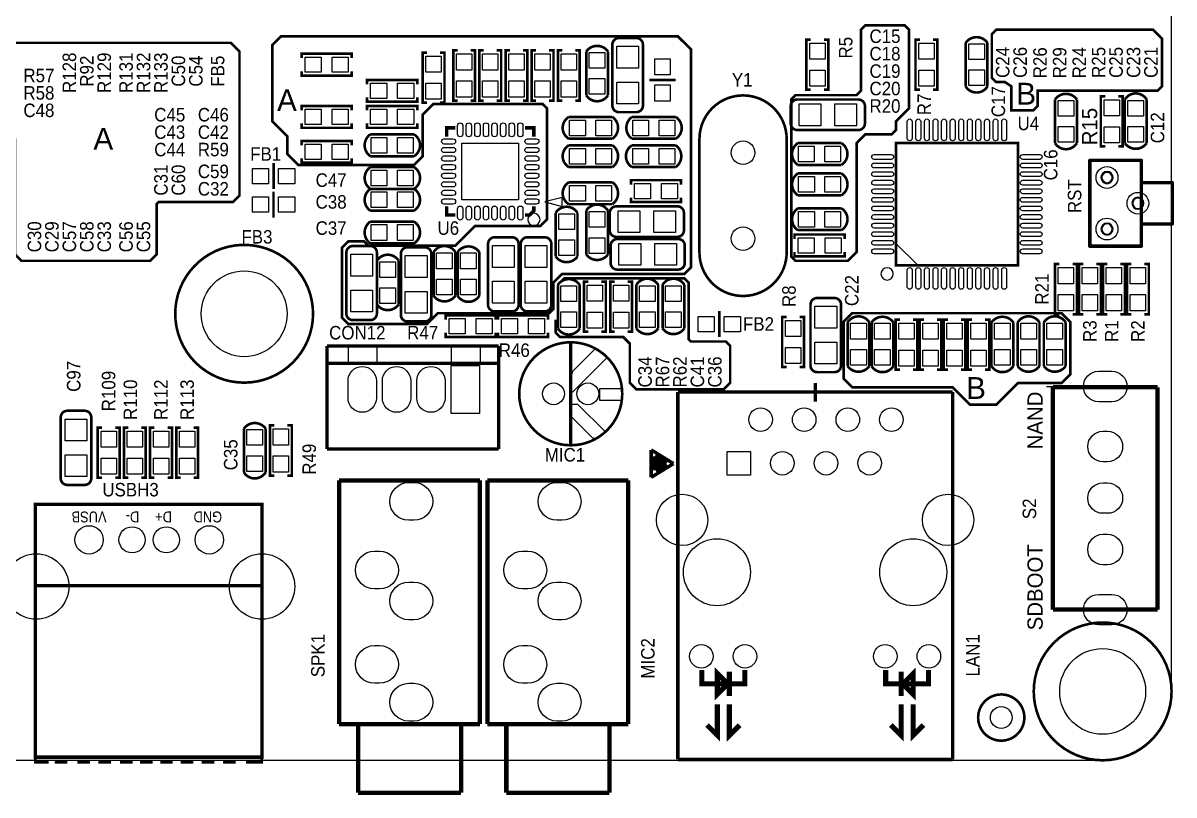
# Model space of a CAD drawing. Extents: x -40 to 180, y -13 to 152.
# Drawn here: x 113.1 to 180.2, y -2 to 42.9 of the extents above; entities that cross this region are included whole.
import ezdxf

# ---------------------------------------------------------------- set-up
doc = ezdxf.new("R2010")
doc.units = 0
for name, color, linetype in [('BG_OUTLINE', 3, 'CONTINUOUS'), ('BG_SILKSCREEN_TOP', 1, 'CONTINUOUS'), ('PG_SILKSCREEN_TOP', 11, 'CONTINUOUS'), ('PIN_TOP', 12, 'CONTINUOUS'), ('RD_SILKSCREEN_TOP', 13, 'CONTINUOUS')]:
    doc.layers.add(name, color=color, linetype=linetype)

msp = doc.modelspace()

# ---------------------------------------------------------------- linework, layer by layer
at = {"layer": 'BG_OUTLINE'}
msp.add_lwpolyline([(4, 0), (175.9999, 0, 0.414214), (179.9999, 4), (179.9999, 126, 0.414214), (175.9999, 130), (4, 130, 0.414214), (0, 126), (0, 4, 0.414215)], format="xyb", close=True, dxfattribs=at)
at = {"layer": 'BG_SILKSCREEN_TOP', "const_width": 0.1524}
for points in [[(130.048, 42.164), (151.257, 42.164), (152.019, 41.402), (152.019, 28.702), (151.638, 28.321), (144.526, 28.321), (144.018, 27.813), (144.018, 26.289), (143.764, 26.035), (137.287, 26.035), (136.652, 25.4), (132.08, 25.4), (131.699, 25.781), (131.699, 29.845), (132.08, 30.226), (132.969, 30.226), (133.223, 29.972), (138.303, 29.972), (139.446, 31.115), (143.256, 31.115), (143.637, 31.496), (143.637, 37.973), (143.383, 38.227), (137.033, 38.227), (136.398, 37.592), (136.398, 35.179), (135.89, 34.671), (129.159, 34.671), (128.524, 35.306), (128.524, 36.322), (127.635, 37.211), (127.635, 41.656), (128.143, 42.164)], [(158.115, 38.735), (161.671, 38.735), (161.925, 38.989), (161.925, 42.545), (162.179, 42.799), (164.465, 42.799), (164.719, 42.545), (164.719, 37.973), (163.957, 37.211), (163.957, 36.703), (163.703, 36.449), (162.179, 36.449), (161.671, 35.941), (161.671, 29.591), (161.163, 29.083), (158.115, 29.083), (157.861, 29.337), (157.861, 38.481)], [(110.109, 41.783), (125.222, 41.783), (125.73, 41.275), (125.73, 32.893), (125.349, 32.512), (121.031, 32.512), (120.904, 32.385), (120.904, 29.464), (120.523, 29.083), (113.03, 29.083), (112.649, 29.464), (112.649, 36.195), (111.76, 37.084), (110.236, 37.084), (109.728, 37.592), (109.728, 41.656), (109.855, 41.783)], [(161.417, 26.035), (173.609, 26.035), (174.117, 25.527), (174.117, 22.479), (173.609, 21.971), (171.069, 21.971), (169.799, 20.701), (168.275, 20.701), (167.259, 21.717), (161.417, 21.717), (160.909, 22.225), (160.909, 25.527)]]:
    msp.add_lwpolyline(points, close=True, dxfattribs=at)
at = {"layer": 'BG_SILKSCREEN_TOP'}
for points, const_width in [([(170.053, 42.545), (169.799, 42.545), (169.545, 42.291), (169.545, 39.751), (169.799, 39.497), (170.307, 39.497), (170.688, 39.243), (170.688, 37.846), (171.958, 37.846), (172.212, 38.1), (172.212, 38.989), (179.197, 38.989), (179.451, 39.243)], 0.1524), ([(170.053, 42.545), (178.943, 42.545), (179.451, 42.037), (179.451, 39.243), (179.197, 38.989)], 0.1524), ([(178.2539, 34.9357), (175.2539, 34.9357)], 0.1999), ([(175.2539, 29.9357), (175.2539, 34.9357)], 0.1999), ([(178.2539, 29.9357), (178.2539, 34.9357)], 0.1999), ([(180.054, 33.6357), (178.2539, 33.6357)], 0.1999), ([(180.054, 31.2356), (180.054, 33.6357)], 0.1999), ([(180.054, 31.2356), (178.2539, 31.2356)], 0.1999), ([(178.2539, 29.9357), (175.2539, 29.9357)], 0.1999), ([(144.145, 25.654), (144.145, 24.892), (144.399, 24.638), (148.082, 24.638), (148.463, 24.257), (148.463, 21.971), (148.844, 21.59), (153.924, 21.59), (154.305, 21.971), (154.305, 24.13), (154.051, 24.384), (152.019, 24.384), (151.892, 24.511), (151.892, 27.813), (151.638, 28.067), (144.653, 28.067), (144.399, 27.813)], 0.1524), ([(131.5344, 16.2923), (139.7345, 16.2923)], 0.254), ([(131.5344, 2.0925), (131.5344, 16.2923)], 0.254), ([(139.7345, 2.0925), (139.7345, 16.2923)], 0.254), ([(140.1704, 16.2923), (148.3705, 16.2923)], 0.254), ([(140.1704, 2.0925), (140.1704, 16.2923)], 0.254), ([(148.3705, 2.0925), (148.3705, 16.2923)], 0.254), ([(131.5344, 2.0925), (139.7345, 2.0925)], 0.254), ([(132.6345, -1.9075), (132.6345, 2.0925)], 0.254), ([(138.6345, -1.9075), (138.6345, 2.0925)], 0.254), ([(140.1704, 2.0925), (148.3705, 2.0925)], 0.254), ([(141.2705, -1.9075), (141.2705, 2.0925)], 0.254), ([(147.2705, -1.9075), (147.2705, 2.0925)], 0.254), ([(132.6345, -1.9075), (138.6345, -1.9075)], 0.254), ([(141.2705, -1.9075), (147.2705, -1.9075)], 0.254)]:
    msp.add_lwpolyline(points, dxfattribs=dict(at, const_width=const_width))
at = {"layer": 'BG_SILKSCREEN_TOP', "const_width": 0.1001}
for points in [[(175.3038, 34.9358, 1), (175.20401, 34.93579, 1)], [(175.3038, 34.9358, 1), (175.20401, 34.93579, 1)], [(178.3038, 34.9358, 1), (178.204, 34.93579, 1)], [(178.3038, 34.9358, 1), (178.204, 34.93579, 1)], [(178.3039, 33.6357, 1), (178.2039, 33.63569, 1)], [(180.104, 33.6357, 1), (180.00399, 33.63569, 1)], [(180.104, 33.6357, 1), (180.00399, 33.63569, 1)], [(178.3038, 31.2358, 1), (178.204, 31.23575, 1)], [(180.1039, 31.2358, 1), (180.00409, 31.23575, 1)], [(180.1039, 31.2358, 1), (180.00409, 31.23575, 1)], [(175.3038, 29.9358, 1), (175.20401, 29.93581, 1)], [(175.3038, 29.9358, 1), (175.20401, 29.93581, 1)], [(178.3038, 29.9358, 1), (178.204, 29.93581, 1)], [(178.3038, 29.9358, 1), (178.204, 29.93581, 1)]]:
    msp.add_lwpolyline(points, format="xyb", close=True, dxfattribs=at)
at = {"layer": 'BG_SILKSCREEN_TOP'}
for points in [[(176.6048, 33.9358, 1), (175.903, 33.93579, 1)], [(176.6048, 33.9358, 1), (175.903, 33.93579, 1)], [(176.554, 33.9358, 1), (175.9538, 33.93579, 1)], [(178.4048, 32.4358, 1), (177.7032, 32.4358, 1)], [(178.4048, 32.4358, 1), (177.7032, 32.4358, 1)], [(178.354, 32.4358, 1), (177.754, 32.4358, 1)], [(176.6047, 30.9357, 1), (175.9031, 30.93565, 1)], [(176.6047, 30.9357, 1), (175.9031, 30.93565, 1)], [(176.5539, 30.9357, 1), (175.9539, 30.93565, 1)]]:
    msp.add_lwpolyline(points, format="xyb", close=True, dxfattribs=at)
at = {"layer": 'PG_SILKSCREEN_TOP', "const_width": 0.1524}
for points in [[(145.923, 38.735), (145.923, 41.275, -0.520877), (147.193, 41.275), (147.193, 38.735, -0.559817)], [(168.021, 39.243), (168.021, 41.783, -0.520877), (169.291, 41.783), (169.291, 39.243, -0.559817)], [(173.228, 35.941), (173.228, 38.481, -0.520877), (174.498, 38.481), (174.498, 35.941, -0.559817)], [(178.562, 38.481), (178.562, 35.941, -0.520877), (177.292, 35.941), (177.292, 38.481, -0.559817)], [(157.5968, 35.6718), (157.5968, 29.5758, -1.000013), (152.5168, 29.5758), (152.5168, 36.1798, -0.999987), (157.5968, 36.1798)], [(144.907, 37.465), (147.447, 37.465, -0.520877), (147.447, 36.195), (144.907, 36.195, -0.559817)], [(151.13, 36.195), (148.59, 36.195, -0.520877), (148.59, 37.465), (151.13, 37.465, -0.559817)], [(135.89, 35.179), (133.35, 35.179, -0.520877), (133.35, 36.449), (135.89, 36.449, -0.559817)], [(144.907, 35.814), (147.447, 35.814, -0.520877), (147.447, 34.544), (144.907, 34.544, -0.559817)], [(148.59, 35.814), (151.13, 35.814, -0.520877), (151.13, 34.544), (148.59, 34.544, -0.559817)], [(160.782, 34.671), (158.242, 34.671, -0.520877), (158.242, 35.941), (160.782, 35.941, -0.559817)], [(135.89, 33.274), (133.35, 33.274, -0.520877), (133.35, 34.544), (135.89, 34.544, -0.559817)], [(160.7845, 32.9032), (158.2445, 32.9032, -0.52086), (158.2445, 34.1732), (160.7845, 34.1732, -0.559837)], [(144.907, 33.655), (147.447, 33.655, -0.520877), (147.447, 32.385), (144.907, 32.385, -0.559817)], [(135.89, 32.004), (133.35, 32.004, -0.520877), (133.35, 33.274), (135.89, 33.274, -0.559817)], [(145.415, 31.877), (145.415, 29.337, -0.520877), (144.145, 29.337), (144.145, 31.877, -0.559817)], [(147.193, 32.004), (147.193, 29.464, -0.520877), (145.923, 29.464), (145.923, 32.004, -0.559817)], [(160.7845, 30.8712), (158.2445, 30.8712, -0.52086), (158.2445, 32.1412), (160.7845, 32.1412, -0.559837)], [(135.89, 30.099), (133.35, 30.099, -0.520877), (133.35, 31.369), (135.89, 31.369, -0.559817)], [(130.0132, 25.9999, 1), (121.9868, 25.99989, 1)], [(135.001, 29.083), (135.001, 26.543, -0.520877), (133.731, 26.543), (133.731, 29.083, -0.559817)], [(138.303, 29.591), (138.303, 27.051, -0.520877), (137.033, 27.051), (137.033, 29.591, -0.559817)], [(138.43, 27.051), (138.43, 29.591, -0.520877), (139.7, 29.591), (139.7, 27.051, -0.559817)], [(144.272, 25.146), (144.272, 27.686, -0.520877), (145.542, 27.686), (145.542, 25.146, -0.559817)], [(150.114, 27.686), (150.114, 25.146, -0.520877), (148.844, 25.146), (148.844, 27.686, -0.559817)], [(151.638, 27.686), (151.638, 25.146, -0.520877), (150.368, 25.146), (150.368, 27.686, -0.559817)], [(162.4152, 25.494), (162.4152, 22.954, -0.520886), (161.1452, 22.954), (161.1452, 25.494, -0.559807)], [(162.5422, 22.954), (162.5422, 25.494, -0.520868), (163.8122, 25.494), (163.8122, 22.954, -0.559827)], [(169.5272, 22.954), (169.5272, 25.494, -0.520868), (170.7972, 25.494), (170.7972, 22.954, -0.559827)], [(172.3212, 25.494), (172.3212, 22.954, -0.520886), (171.0512, 22.954), (171.0512, 25.494, -0.559807)], [(173.8452, 25.494), (173.8452, 22.954, -0.520886), (172.5752, 22.954), (172.5752, 25.494, -0.559807)], [(148.0205, 21.3385, 1), (142.02058, 21.33858, 1)], [(125.984, 16.764), (125.984, 19.304, -0.520877), (127.254, 19.304), (127.254, 16.764, -0.559817)], [(180.0131, 4, 1), (171.9867, 3.99998, 1)], [(171.4398, 2.4765, 1), (168.74748, 2.4765, 1)]]:
    msp.add_lwpolyline(points, format="xyb", close=True, dxfattribs=at)
for points in [[(147.447, 41.6814, -0.414214), (147.828, 42.0624), (148.844, 42.0624, -0.414214), (149.225, 41.6814)], [(158.2166, 36.703, -0.414214), (157.8356, 37.084), (157.8356, 38.1, -0.414214), (158.2166, 38.481)], [(161.7726, 38.481, -0.414214), (162.1536, 38.1), (162.1536, 37.084, -0.414214), (161.7726, 36.703)], [(149.225, 38.1254, -0.414214), (148.844, 37.7444), (147.828, 37.7444, -0.414214), (147.447, 38.1254)], [(147.6756, 30.48, -0.414214), (147.2946, 30.861), (147.2946, 31.877, -0.414214), (147.6756, 32.258)], [(151.2316, 32.258, -0.414214), (151.6126, 31.877), (151.6126, 30.861, -0.414214), (151.2316, 30.48)], [(140.208, 30.0736, -0.414214), (140.589, 30.4546), (141.605, 30.4546, -0.414214), (141.986, 30.0736)], [(142.113, 30.0736, -0.414214), (142.494, 30.4546), (143.51, 30.4546, -0.414214), (143.891, 30.0736)], [(147.7264, 28.575, -0.414214), (147.3454, 28.956), (147.3454, 29.972, -0.414214), (147.7264, 30.353)], [(151.2824, 30.353, -0.414214), (151.6634, 29.972), (151.6634, 28.956, -0.414214), (151.2824, 28.575)], [(131.953, 29.5656, -0.414214), (132.334, 29.9466), (133.35, 29.9466, -0.414214), (133.731, 29.5656)], [(135.128, 29.4894, -0.414214), (135.509, 29.8704), (136.525, 29.8704, -0.414214), (136.906, 29.4894)], [(158.9862, 26.5354, -0.414193), (159.3672, 26.9164), (160.3832, 26.9164, -0.414214), (160.7642, 26.5354)], [(141.986, 26.5176, -0.414214), (141.605, 26.1366), (140.589, 26.1366, -0.414214), (140.208, 26.5176)], [(143.891, 26.5176, -0.414214), (143.51, 26.1366), (142.494, 26.1366, -0.414214), (142.113, 26.5176)], [(133.731, 26.0096, -0.414214), (133.35, 25.6286), (132.334, 25.6286, -0.414214), (131.953, 26.0096)], [(136.906, 25.9334, -0.414214), (136.525, 25.5524), (135.509, 25.5524, -0.414214), (135.128, 25.9334)], [(160.7642, 22.9794, -0.414234), (160.3832, 22.5984), (159.3672, 22.5984, -0.414214), (158.9862, 22.9794)], [(115.3185, 19.9669, -0.414214), (115.6995, 20.3479), (116.7155, 20.3479, -0.414255), (117.0965, 19.9669)], [(117.0965, 16.4109, -0.414214), (116.7155, 16.0299), (115.6995, 16.0299, -0.414173), (115.3185, 16.4109)]]:
    msp.add_lwpolyline(points, format="xyb", dxfattribs=at)
at = {"layer": 'PG_SILKSCREEN_TOP'}
for points, const_width in [([(147.447, 41.6814), (147.447, 38.1254)], 0.1524), ([(149.225, 38.1254), (149.225, 41.6814)], 0.1524), ([(159.004, 41.9735), (158.75, 41.9735), (158.75, 39.0525), (159.004, 39.0525)], 0.1524), ([(159.766, 41.9735), (160.02, 41.9735), (160.02, 39.0525), (159.766, 39.0525)], 0.1524), ([(165.354, 39.0525), (165.1, 39.0525), (165.1, 41.9735), (165.354, 41.9735)], 0.1524), ([(166.116, 39.0525), (166.37, 39.0525), (166.37, 41.9735), (166.116, 41.9735)], 0.1524), ([(132.2705, 40.894), (132.2705, 41.148), (129.3495, 41.148), (129.3495, 40.894)], 0.1524), ([(136.652, 38.2905), (136.398, 38.2905), (136.398, 41.2115), (136.652, 41.2115)], 0.1524), ([(137.414, 38.2905), (137.668, 38.2905), (137.668, 41.2115), (137.414, 41.2115)], 0.1524), ([(138.43, 41.3385), (138.176, 41.3385), (138.176, 38.4175), (138.43, 38.4175)], 0.1524), ([(139.192, 41.3385), (139.446, 41.3385), (139.446, 38.4175), (139.192, 38.4175)], 0.1524), ([(139.954, 38.4175), (139.7, 38.4175), (139.7, 41.3385), (139.954, 41.3385)], 0.1524), ([(140.716, 38.4175), (140.97, 38.4175), (140.97, 41.3385), (140.716, 41.3385)], 0.1524), ([(141.478, 38.4175), (141.224, 38.4175), (141.224, 41.3385), (141.478, 41.3385)], 0.1524), ([(142.24, 38.4175), (142.494, 38.4175), (142.494, 41.3385), (142.24, 41.3385)], 0.1524), ([(143.002, 38.4175), (142.748, 38.4175), (142.748, 41.3385), (143.002, 41.3385)], 0.1524), ([(143.764, 38.4175), (144.018, 38.4175), (144.018, 41.3385), (143.764, 41.3385)], 0.1524), ([(144.526, 38.4175), (144.272, 38.4175), (144.272, 41.3385), (144.526, 41.3385)], 0.1524), ([(145.288, 38.4175), (145.542, 38.4175), (145.542, 41.3385), (145.288, 41.3385)], 0.1524), ([(132.2705, 40.132), (132.2705, 39.878), (129.3495, 39.878), (129.3495, 40.132)], 0.1524), ([(133.1595, 39.37), (133.1595, 39.624), (136.0805, 39.624), (136.0805, 39.37)], 0.1524), ([(149.606, 39.624), (151.13, 39.624)], 0.1524), ([(133.1595, 38.608), (133.1595, 38.354), (136.0805, 38.354), (136.0805, 38.608)], 0.1524), ([(161.7726, 38.481), (158.2166, 38.481)], 0.1524), ([(176.149, 38.6715), (175.895, 38.6715), (175.895, 35.7505), (176.149, 35.7505)], 0.1524), ([(176.911, 38.6715), (177.165, 38.6715), (177.165, 35.7505), (176.911, 35.7505)], 0.1524), ([(132.2705, 37.846), (132.2705, 38.1), (129.3495, 38.1), (129.3495, 37.846)], 0.1524), ([(133.1595, 37.846), (133.1595, 38.1), (136.0805, 38.1), (136.0805, 37.846)], 0.1524), ([(132.2705, 37.084), (132.2705, 36.83), (129.3495, 36.83), (129.3495, 37.084)], 0.1524), ([(133.1595, 37.084), (133.1595, 36.83), (136.0805, 36.83), (136.0805, 37.084)], 0.1524), ([(137.795, 36.322), (137.795, 36.83), (138.303, 36.83)], 0.2032), ([(142.367, 36.83), (142.875, 36.83), (142.875, 36.322)], 0.2032), ([(158.2166, 36.703), (161.7726, 36.703)], 0.1524), ([(129.3495, 35.814), (129.3495, 36.068), (132.2705, 36.068), (132.2705, 35.814)], 0.1524), ([(127.7137, 33.2588), (127.7137, 34.7828)], 0.1524), ([(129.3495, 35.052), (129.3495, 34.798), (132.2705, 34.798), (132.2705, 35.052)], 0.1524), ([(151.4475, 33.528), (151.4475, 33.782), (148.5265, 33.782), (148.5265, 33.528)], 0.1524), ([(127.7112, 31.5976), (127.7112, 33.1216)], 0.1524), ([(138.303, 31.75), (137.795, 31.75), (137.795, 32.258)], 0.2032), ([(142.367, 31.75), (142.621, 31.75), (142.875, 32.004), (142.875, 32.258)], 0.2032), ([(151.2316, 32.258), (147.6756, 32.258)], 0.1524), ([(151.4475, 32.766), (151.4475, 32.512), (148.5265, 32.512), (148.5265, 32.766)], 0.1524), ([(147.6756, 30.48), (151.2316, 30.48)], 0.1524), ([(151.2824, 30.353), (147.7264, 30.353)], 0.1524), ([(160.975, 30.3632), (160.975, 30.6172), (158.054, 30.6172), (158.054, 30.3632)], 0.1524), ([(131.953, 29.5656), (131.953, 26.0096)], 0.1524), ([(133.731, 26.0096), (133.731, 29.5656)], 0.1524), ([(135.128, 29.4894), (135.128, 25.9334)], 0.1524), ([(136.906, 25.9334), (136.906, 29.4894)], 0.1524), ([(140.208, 30.0736), (140.208, 26.5176)], 0.1524), ([(141.986, 26.5176), (141.986, 30.0736)], 0.1524), ([(142.113, 30.0736), (142.113, 26.5176)], 0.1524), ([(143.891, 26.5176), (143.891, 30.0736)], 0.1524), ([(160.975, 29.6012), (160.975, 29.3472), (158.054, 29.3472), (158.054, 29.6012)], 0.1524), ([(173.482, 28.8925), (173.228, 28.8925), (173.228, 25.9715), (173.482, 25.9715)], 0.1524), ([(174.244, 28.8925), (174.498, 28.8925), (174.498, 25.9715), (174.244, 25.9715)], 0.1524), ([(174.879, 28.8925), (174.625, 28.8925), (174.625, 25.9715), (174.879, 25.9715)], 0.1524), ([(175.641, 28.8925), (175.895, 28.8925), (175.895, 25.9715), (175.641, 25.9715)], 0.1524), ([(176.276, 25.9715), (176.022, 25.9715), (176.022, 28.8925), (176.276, 28.8925)], 0.1524), ([(177.038, 25.9715), (177.292, 25.9715), (177.292, 28.8925), (177.038, 28.8925)], 0.1524), ([(177.673, 28.8925), (177.419, 28.8925), (177.419, 25.9715), (177.673, 25.9715)], 0.1524), ([(178.435, 28.8925), (178.689, 28.8925), (178.689, 25.9715), (178.435, 25.9715)], 0.1524), ([(147.7264, 28.575), (151.2824, 28.575)], 0.1524), ([(146.05, 24.9555), (145.796, 24.9555), (145.796, 27.8765), (146.05, 27.8765)], 0.1524), ([(146.812, 24.9555), (147.066, 24.9555), (147.066, 27.8765), (146.812, 27.8765)], 0.1524), ([(147.574, 24.9555), (147.32, 24.9555), (147.32, 27.8765), (147.574, 27.8765)], 0.1524), ([(148.336, 24.9555), (148.59, 24.9555), (148.59, 27.8765), (148.336, 27.8765)], 0.1524), ([(153.67, 26.162), (153.67, 24.638)], 0.1524), ([(158.9862, 26.5354), (158.9862, 22.9794)], 0.1524), ([(160.7642, 22.9794), (160.7642, 26.5354)], 0.1524), ([(137.7315, 25.654), (137.7315, 25.908), (140.6525, 25.908), (140.6525, 25.654)], 0.1524), ([(140.7795, 25.654), (140.7795, 25.908), (143.7005, 25.908), (143.7005, 25.654)], 0.1524), ([(157.5892, 25.8115), (157.3352, 25.8115), (157.3352, 22.8905), (157.5892, 22.8905)], 0.1524), ([(158.3512, 25.8115), (158.6052, 25.8115), (158.6052, 22.8905), (158.3512, 22.8905)], 0.1524), ([(164.1932, 25.6591), (163.9392, 25.6591), (163.9392, 22.7381), (164.1932, 22.7381)], 0.1524), ([(164.9552, 25.6591), (165.2092, 25.6591), (165.2092, 22.7381), (164.9552, 22.7381)], 0.1524), ([(165.5902, 25.6591), (165.3362, 25.6591), (165.3362, 22.7381), (165.5902, 22.7381)], 0.1524), ([(166.3522, 25.6591), (166.6062, 25.6591), (166.6062, 22.7381), (166.3522, 22.7381)], 0.1524), ([(166.9872, 25.6591), (166.7332, 25.6591), (166.7332, 22.7381), (166.9872, 22.7381)], 0.1524), ([(167.7492, 25.6591), (168.0032, 25.6591), (168.0032, 22.7381), (167.7492, 22.7381)], 0.1524), ([(168.3842, 25.6591), (168.1302, 25.6591), (168.1302, 22.7381), (168.3842, 22.7381)], 0.1524), ([(169.1462, 25.6591), (169.4002, 25.6591), (169.4002, 22.7381), (169.1462, 22.7381)], 0.1524), ([(137.7315, 24.892), (137.7315, 24.638), (140.6525, 24.638), (140.6525, 24.892)], 0.1524), ([(140.7795, 24.892), (140.7795, 24.638), (143.7005, 24.638), (143.7005, 24.892)], 0.1524), ([(140.8176, 24.1176), (130.8242, 24.1176)], 0.1999), ([(130.8242, 18.1176), (130.8242, 24.1176)], 0.1999), ([(140.8176, 18.1176), (140.8176, 24.1176)], 0.1999), ([(145.0205, 24.3385), (145.0205, 18.3385)], 0.2), ([(140.8176, 23.1176), (130.8242, 23.1176)], 0.1999), ([(151.2595, 0.0482), (151.2595, 21.4401)], 0.2007), ([(151.2595, 21.4401), (167.2615, 21.4401)], 0.2007), ([(159.2605, 20.8711), (159.2605, 21.9711)], 0.2007), ([(167.2615, 0.0482), (167.2615, 21.4401)], 0.2007), ([(179.197, 21.717), (173.101, 21.717)], 0.254), ([(173.101, 8.763), (173.101, 21.717)], 0.254), ([(179.197, 8.763), (179.197, 21.717)], 0.254), ([(115.3185, 19.9669), (115.3185, 16.4109)], 0.1524), ([(117.0965, 16.4109), (117.0965, 19.9669)], 0.1524), ([(117.7315, 16.449), (117.4775, 16.449), (117.4775, 19.37), (117.7315, 19.37)], 0.1524), ([(118.4935, 16.449), (118.7475, 16.449), (118.7475, 19.37), (118.4935, 19.37)], 0.1524), ([(119.2555, 19.37), (119.0015, 19.37), (119.0015, 16.449), (119.2555, 16.449)], 0.1524), ([(120.0175, 19.37), (120.2715, 19.37), (120.2715, 16.449), (120.0175, 16.449)], 0.1524), ([(120.7795, 19.37), (120.5255, 19.37), (120.5255, 16.449), (120.7795, 16.449)], 0.1524), ([(121.5415, 19.37), (121.7955, 19.37), (121.7955, 16.449), (121.5415, 16.449)], 0.1524), ([(122.3035, 16.449), (122.0495, 16.449), (122.0495, 19.37), (122.3035, 19.37)], 0.1524), ([(123.0655, 16.449), (123.3195, 16.449), (123.3195, 19.37), (123.0655, 19.37)], 0.1524), ([(127.762, 16.5735), (127.508, 16.5735), (127.508, 19.4945), (127.762, 19.4945)], 0.1524), ([(128.524, 16.5735), (128.778, 16.5735), (128.778, 19.4945), (128.524, 19.4945)], 0.1524), ([(140.8176, 18.1176), (130.8242, 18.1176)], 0.1999), ([(149.705, 18.0695), (151.0055, 17.2694)], 0.2007), ([(149.705, 16.4693), (149.705, 18.0695)], 0.2007), ([(149.9158, 17.7012), (150.5889, 17.2745)], 0.5994), ([(149.9158, 17.7012), (149.949, 16.8833)], 0.5994), ([(149.949, 16.8833), (150.5889, 17.2745)], 0.5994), ([(149.705, 16.4693), (151.0055, 17.2694)], 0.2007), ([(127.0431, 10.1117), (127.0431, 14.8996), (113.8351, 14.8996), (113.8351, 0.1676), (127.0431, 0.1676), (127.0431, 10.122), (127.0025, 10.1625), (113.9215, 10.1625)], 0.2032), ([(179.197, 8.763), (173.101, 8.763)], 0.254), ([(155.1604, 5.24), (155.1604, 4.4401), (152.6606, 4.4401), (152.6606, 5.24)], 0.3), ([(165.8605, 5.24), (165.8605, 4.4401), (163.3606, 4.4401), (163.3606, 5.24)], 0.3), ([(154.2606, 3.7402), (154.2606, 5.1402)], 0.3), ([(164.2605, 3.7402), (164.2605, 5.1402)], 0.3), ([(153.5606, 3.24), (153.5606, 1.4401), (152.9606, 2.0401)], 0.3), ([(154.2606, 3.24), (154.2606, 1.4401), (154.8605, 2.0401)], 0.3), ([(164.2605, 3.24), (164.2605, 1.4401), (163.6605, 2.0401)], 0.3), ([(164.9605, 3.24), (164.9605, 1.4401), (165.5605, 2.0401)], 0.3), ([(114.6073, -0.1245), (113.8453, -0.1245), (113.8453, 0.1803)], 0.1524), ([(127.0279, 0.1803), (127.0279, -0.1245), (126.1135, -0.1245)], 0.1524), ([(151.2595, 0.033), (167.2615, 0.033)], 0.2007), ([(115.6995, -0.1245), (114.9629, -0.1245)], 0.1524), ([(117.0203, -0.1245), (116.2837, -0.1245)], 0.1524), ([(118.2395, -0.1245), (117.5029, -0.1245)], 0.1524), ([(119.5095, -0.1245), (118.7729, -0.1245)], 0.1524), ([(120.6779, -0.1245), (119.9413, -0.1245)], 0.1524), ([(121.8463, -0.1245), (121.1097, -0.1245)], 0.1524), ([(123.0401, -0.1245), (122.3035, -0.1245)], 0.1524), ([(124.2593, -0.1245), (123.5227, -0.1245)], 0.1524), ([(125.5039, -0.1245), (124.7673, -0.1245)], 0.1524)]:
    msp.add_lwpolyline(points, dxfattribs=dict(at, const_width=const_width))
for points, const_width in [([(163.957, 35.941), (171.069, 35.941), (171.069, 28.829), (163.957, 28.829)], 0.1524), ([(153.5606, 5.0401), (153.5606, 3.8403), (154.1604, 4.4401)], 0.3), ([(164.9605, 3.8403), (164.9605, 5.0401), (164.3606, 4.4401)], 0.3)]:
    msp.add_lwpolyline(points, close=True, dxfattribs=dict(at, const_width=const_width))
for points in [[(143.51, 32.512), (144.526, 32.258), (144.526, 32.766)], [(163.957, 30.099), (165.227, 28.829), (163.957, 28.829)], [(133.7567, 23.0927), (133.7567, 24.0927), (132.0566, 24.0927), (132.0566, 23.0927)], [(139.7566, 23.0927), (139.7566, 24.0927), (138.0566, 24.0927), (138.0566, 23.0927)], [(145.1205, 22.5385), (145.1205, 22.6385), (146.4205, 23.9385), (146.6205, 23.9385), (147.1205, 23.4385), (145.1205, 21.4385), (145.0205, 21.4385), (145.0205, 22.5385)], [(146.7205, 21.6385), (148.0205, 21.6385), (148.0205, 21.0385), (147.9205, 20.9385), (146.7205, 20.9385)], [(145.1205, 20.7385), (145.4205, 20.7385), (147.0205, 19.1385), (146.6205, 18.7385), (146.3205, 18.7385), (145.0205, 20.0385), (145.0205, 20.6385)]]:
    msp.add_lwpolyline(points, close=True, dxfattribs=at)
for points in [[(143.2342, 31.496, 1), (142.5158, 31.496, 1)], [(163.8082, 28.321, 1), (163.0898, 28.321, 1)]]:
    msp.add_lwpolyline(points, format="xyb", close=True, dxfattribs=at)
msp.add_lwpolyline([(173.482, 21.7399), (172.72, 21.7401)], dxfattribs=at)
msp.add_lwpolyline([(173.482, 21.7399), (172.72, 21.7401)], dxfattribs=at)
msp.add_lwpolyline([(173.482, 21.7399), (172.72, 21.7401)], dxfattribs=at)
at = {"layer": 'PIN_TOP'}
for points in [[(148.971, 40.3098), (147.701, 40.3098), (147.701, 41.5798), (148.971, 41.5798)], [(158.9405, 41.7703), (159.8295, 41.7703), (159.8295, 40.8305), (158.9405, 40.8305)], [(166.1795, 40.8305), (165.2905, 40.8305), (165.2905, 41.7703), (166.1795, 41.7703)], [(169.1132, 40.8178), (168.1988, 40.8178), (168.1988, 41.7322), (169.1132, 41.7322)], [(130.4925, 40.9575), (130.4925, 40.0685), (129.5527, 40.0685), (129.5527, 40.9575)], [(132.0673, 40.9575), (132.0673, 40.0685), (131.1275, 40.0685), (131.1275, 40.9575)], [(137.4775, 40.0685), (136.5885, 40.0685), (136.5885, 41.0083), (137.4775, 41.0083)], [(138.3665, 41.1353), (139.2555, 41.1353), (139.2555, 40.1955), (138.3665, 40.1955)], [(140.7795, 40.1955), (139.8905, 40.1955), (139.8905, 41.1353), (140.7795, 41.1353)], [(142.3035, 40.1955), (141.4145, 40.1955), (141.4145, 41.1353), (142.3035, 41.1353)], [(143.8275, 40.1955), (142.9385, 40.1955), (142.9385, 41.1353), (143.8275, 41.1353)], [(145.3515, 40.1955), (144.4625, 40.1955), (144.4625, 41.1353), (145.3515, 41.1353)], [(147.0152, 40.3098), (146.1008, 40.3098), (146.1008, 41.2242), (147.0152, 41.2242)], [(149.9235, 40.8559), (150.8125, 40.8559), (150.8125, 39.9161), (149.9235, 39.9161)], [(138.3665, 39.5605), (139.2555, 39.5605), (139.2555, 38.6207), (138.3665, 38.6207)], [(140.7795, 38.6207), (139.8905, 38.6207), (139.8905, 39.5605), (140.7795, 39.5605)], [(142.3035, 38.6207), (141.4145, 38.6207), (141.4145, 39.5605), (142.3035, 39.5605)], [(143.8275, 38.6207), (142.9385, 38.6207), (142.9385, 39.5605), (143.8275, 39.5605)], [(145.3515, 38.6207), (144.4625, 38.6207), (144.4625, 39.5605), (145.3515, 39.5605)], [(147.0152, 38.7858), (146.1008, 38.7858), (146.1008, 39.7002), (147.0152, 39.7002)], [(158.9405, 40.1955), (159.8295, 40.1955), (159.8295, 39.2557), (158.9405, 39.2557)], [(166.1795, 39.2557), (165.2905, 39.2557), (165.2905, 40.1955), (166.1795, 40.1955)], [(169.1132, 39.2938), (168.1988, 39.2938), (168.1988, 40.2082), (169.1132, 40.2082)], [(133.3627, 38.5445), (133.3627, 39.4335), (134.3025, 39.4335), (134.3025, 38.5445)], [(134.9375, 38.5445), (134.9375, 39.4335), (135.8773, 39.4335), (135.8773, 38.5445)], [(137.4775, 38.4937), (136.5885, 38.4937), (136.5885, 39.4335), (137.4775, 39.4335)], [(148.971, 38.227), (147.701, 38.227), (147.701, 39.497), (148.971, 39.497)], [(149.9235, 39.3319), (150.8125, 39.3319), (150.8125, 38.3921), (149.9235, 38.3921)], [(159.5882, 38.227), (159.5882, 36.957), (158.3182, 36.957), (158.3182, 38.227)], [(161.671, 38.227), (161.671, 36.957), (160.401, 36.957), (160.401, 38.227)], [(174.3202, 37.5158), (173.4058, 37.5158), (173.4058, 38.4302), (174.3202, 38.4302)], [(176.0855, 38.4683), (176.9745, 38.4683), (176.9745, 37.5285), (176.0855, 37.5285)], [(177.4698, 38.4302), (178.3842, 38.4302), (178.3842, 37.5158), (177.4698, 37.5158)], [(130.4925, 37.9095), (130.4925, 37.0205), (129.5527, 37.0205), (129.5527, 37.9095)], [(132.0673, 37.9095), (132.0673, 37.0205), (131.1275, 37.0205), (131.1275, 37.9095)], [(133.3627, 37.0205), (133.3627, 37.9095), (134.3025, 37.9095), (134.3025, 37.0205)], [(134.9375, 37.0205), (134.9375, 37.9095), (135.8773, 37.9095), (135.8773, 37.0205)], [(144.9578, 36.3728), (144.9578, 37.2872), (145.8722, 37.2872), (145.8722, 36.3728)], [(146.4818, 36.3728), (146.4818, 37.2872), (147.3962, 37.2872), (147.3962, 36.3728)], [(149.5552, 37.2872), (149.5552, 36.3728), (148.6408, 36.3728), (148.6408, 37.2872)], [(151.0792, 37.2872), (151.0792, 36.3728), (150.1648, 36.3728), (150.1648, 37.2872)], [(174.3202, 35.9918), (173.4058, 35.9918), (173.4058, 36.9062), (174.3202, 36.9062)], [(176.0855, 36.8935), (176.9745, 36.8935), (176.9745, 35.9537), (176.0855, 35.9537)], [(177.4698, 36.9062), (178.3842, 36.9062), (178.3842, 35.9918), (177.4698, 35.9918)], [(134.3152, 36.2712), (134.3152, 35.3568), (133.4008, 35.3568), (133.4008, 36.2712)], [(135.8392, 36.2712), (135.8392, 35.3568), (134.9248, 35.3568), (134.9248, 36.2712)], [(129.5527, 34.9885), (129.5527, 35.8775), (130.4925, 35.8775), (130.4925, 34.9885)], [(131.1275, 34.9885), (131.1275, 35.8775), (132.0673, 35.8775), (132.0673, 34.9885)], [(141.986, 35.941), (141.986, 32.639), (138.684, 32.639), (138.684, 35.941)], [(144.9578, 34.7218), (144.9578, 35.6362), (145.8722, 35.6362), (145.8722, 34.7218)], [(146.4818, 34.7218), (146.4818, 35.6362), (147.3962, 35.6362), (147.3962, 34.7218)], [(148.6408, 34.7218), (148.6408, 35.6362), (149.5552, 35.6362), (149.5552, 34.7218)], [(150.1648, 34.7218), (150.1648, 35.6362), (151.0792, 35.6362), (151.0792, 34.7218)], [(159.2072, 35.7632), (159.2072, 34.8488), (158.2928, 34.8488), (158.2928, 35.7632)], [(160.7312, 35.7632), (160.7312, 34.8488), (159.8168, 34.8488), (159.8168, 35.7632)], [(126.4818, 33.5763), (126.4818, 34.4653), (127.4216, 34.4653), (127.4216, 33.5763)], [(128.0058, 33.5763), (128.0058, 34.4653), (128.9456, 34.4653), (128.9456, 33.5763)], [(134.3152, 34.3662), (134.3152, 33.4518), (133.4008, 33.4518), (133.4008, 34.3662)], [(135.8392, 34.3662), (135.8392, 33.4518), (134.9248, 33.4518), (134.9248, 34.3662)], [(149.6695, 33.5915), (149.6695, 32.7025), (148.7297, 32.7025), (148.7297, 33.5915)], [(151.2443, 33.5915), (151.2443, 32.7025), (150.3045, 32.7025), (150.3045, 33.5915)], [(159.2097, 33.9954), (159.2097, 33.081), (158.2953, 33.081), (158.2953, 33.9954)], [(160.7337, 33.9954), (160.7337, 33.081), (159.8193, 33.081), (159.8193, 33.9954)], [(134.3152, 33.0962), (134.3152, 32.1818), (133.4008, 32.1818), (133.4008, 33.0962)], [(135.8392, 33.0962), (135.8392, 32.1818), (134.9248, 32.1818), (134.9248, 33.0962)], [(144.9578, 32.5628), (144.9578, 33.4772), (145.8722, 33.4772), (145.8722, 32.5628)], [(146.4818, 32.5628), (146.4818, 33.4772), (147.3962, 33.4772), (147.3962, 32.5628)], [(126.4793, 31.9151), (126.4793, 32.8041), (127.4191, 32.8041), (127.4191, 31.9151)], [(128.0033, 31.9151), (128.0033, 32.8041), (128.9431, 32.8041), (128.9431, 31.9151)], [(144.3228, 31.8262), (145.2372, 31.8262), (145.2372, 30.9118), (144.3228, 30.9118)], [(146.1008, 31.9532), (147.0152, 31.9532), (147.0152, 31.0388), (146.1008, 31.0388)], [(149.0472, 32.004), (149.0472, 30.734), (147.7772, 30.734), (147.7772, 32.004)], [(151.13, 32.004), (151.13, 30.734), (149.86, 30.734), (149.86, 32.004)], [(159.2097, 31.9634), (159.2097, 31.049), (158.2953, 31.049), (158.2953, 31.9634)], [(160.7337, 31.9634), (160.7337, 31.049), (159.8193, 31.049), (159.8193, 31.9634)], [(134.3152, 31.1912), (134.3152, 30.2768), (133.4008, 30.2768), (133.4008, 31.1912)], [(135.8392, 31.1912), (135.8392, 30.2768), (134.9248, 30.2768), (134.9248, 31.1912)], [(144.3228, 30.3022), (145.2372, 30.3022), (145.2372, 29.3878), (144.3228, 29.3878)], [(146.1008, 30.4292), (147.0152, 30.4292), (147.0152, 29.5148), (146.1008, 29.5148)], [(159.197, 30.4267), (159.197, 29.5377), (158.2572, 29.5377), (158.2572, 30.4267)], [(160.7718, 30.4267), (160.7718, 29.5377), (159.832, 29.5377), (159.832, 30.4267)], [(137.2108, 29.5402), (138.1252, 29.5402), (138.1252, 28.6258), (137.2108, 28.6258)], [(139.5222, 28.6258), (138.6078, 28.6258), (138.6078, 29.5402), (139.5222, 29.5402)], [(140.462, 29.972), (141.732, 29.972), (141.732, 28.702), (140.462, 28.702)], [(142.367, 29.972), (143.637, 29.972), (143.637, 28.702), (142.367, 28.702)], [(147.828, 28.829), (147.828, 30.099), (149.098, 30.099), (149.098, 28.829)], [(149.9108, 28.829), (149.9108, 30.099), (151.1808, 30.099), (151.1808, 28.829)], [(132.207, 29.464), (133.477, 29.464), (133.477, 28.194), (132.207, 28.194)], [(133.9088, 29.0322), (134.8232, 29.0322), (134.8232, 28.1178), (133.9088, 28.1178)], [(136.652, 28.1178), (135.382, 28.1178), (135.382, 29.3878), (136.652, 29.3878)], [(173.4185, 28.6893), (174.3075, 28.6893), (174.3075, 27.7495), (173.4185, 27.7495)], [(174.8155, 28.6893), (175.7045, 28.6893), (175.7045, 27.7495), (174.8155, 27.7495)], [(177.1015, 27.7495), (176.2125, 27.7495), (176.2125, 28.6893), (177.1015, 28.6893)], [(177.6095, 28.6893), (178.4985, 28.6893), (178.4985, 27.7495), (177.6095, 27.7495)], [(133.9088, 27.5082), (134.8232, 27.5082), (134.8232, 26.5938), (133.9088, 26.5938)], [(137.2108, 28.0162), (138.1252, 28.0162), (138.1252, 27.1018), (137.2108, 27.1018)], [(139.5222, 27.1018), (138.6078, 27.1018), (138.6078, 28.0162), (139.5222, 28.0162)], [(140.462, 27.8892), (141.732, 27.8892), (141.732, 26.6192), (140.462, 26.6192)], [(142.367, 27.8892), (143.637, 27.8892), (143.637, 26.6192), (142.367, 26.6192)], [(145.3642, 26.7208), (144.4498, 26.7208), (144.4498, 27.6352), (145.3642, 27.6352)], [(146.8755, 26.7335), (145.9865, 26.7335), (145.9865, 27.6733), (146.8755, 27.6733)], [(148.3995, 26.7335), (147.5105, 26.7335), (147.5105, 27.6733), (148.3995, 27.6733)], [(149.0218, 27.6352), (149.9362, 27.6352), (149.9362, 26.7208), (149.0218, 26.7208)], [(150.5458, 27.6352), (151.4602, 27.6352), (151.4602, 26.7208), (150.5458, 26.7208)], [(132.207, 27.3812), (133.477, 27.3812), (133.477, 26.1112), (132.207, 26.1112)], [(136.652, 26.035), (135.382, 26.035), (135.382, 27.305), (136.652, 27.305)], [(173.4185, 27.1145), (174.3075, 27.1145), (174.3075, 26.1747), (173.4185, 26.1747)], [(174.8155, 27.1145), (175.7045, 27.1145), (175.7045, 26.1747), (174.8155, 26.1747)], [(177.1015, 26.1747), (176.2125, 26.1747), (176.2125, 27.1145), (177.1015, 27.1145)], [(177.6095, 27.1145), (178.4985, 27.1145), (178.4985, 26.1747), (177.6095, 26.1747)], [(160.5102, 25.1638), (159.2402, 25.1638), (159.2402, 26.4338), (160.5102, 26.4338)], [(137.9347, 24.8285), (137.9347, 25.7175), (138.8745, 25.7175), (138.8745, 24.8285)], [(139.5095, 24.8285), (139.5095, 25.7175), (140.4493, 25.7175), (140.4493, 24.8285)], [(140.9827, 24.8285), (140.9827, 25.7175), (141.9225, 25.7175), (141.9225, 24.8285)], [(142.5575, 24.8285), (142.5575, 25.7175), (143.4973, 25.7175), (143.4973, 24.8285)], [(145.3642, 25.1968), (144.4498, 25.1968), (144.4498, 26.1112), (145.3642, 26.1112)], [(146.8755, 25.1587), (145.9865, 25.1587), (145.9865, 26.0985), (146.8755, 26.0985)], [(148.3995, 25.1587), (147.5105, 25.1587), (147.5105, 26.0985), (148.3995, 26.0985)], [(149.0218, 26.1112), (149.9362, 26.1112), (149.9362, 25.1968), (149.0218, 25.1968)], [(150.5458, 26.1112), (151.4602, 26.1112), (151.4602, 25.1968), (150.5458, 25.1968)], [(153.3779, 25.8445), (153.3779, 24.9555), (152.4381, 24.9555), (152.4381, 25.8445)], [(154.9019, 25.8445), (154.9019, 24.9555), (153.9621, 24.9555), (153.9621, 25.8445)], [(157.5257, 25.6083), (158.4147, 25.6083), (158.4147, 24.6685), (157.5257, 24.6685)], [(161.323, 25.4432), (162.2374, 25.4432), (162.2374, 24.5288), (161.323, 24.5288)], [(163.6344, 24.5288), (162.72, 24.5288), (162.72, 25.4432), (163.6344, 25.4432)], [(164.1297, 25.4559), (165.0187, 25.4559), (165.0187, 24.5161), (164.1297, 24.5161)], [(165.5267, 25.4559), (166.4157, 25.4559), (166.4157, 24.5161), (165.5267, 24.5161)], [(166.9237, 25.4559), (167.8127, 25.4559), (167.8127, 24.5161), (166.9237, 24.5161)], [(168.3207, 25.4559), (169.2097, 25.4559), (169.2097, 24.5161), (168.3207, 24.5161)], [(170.6194, 24.5288), (169.705, 24.5288), (169.705, 25.4432), (170.6194, 25.4432)], [(171.229, 25.4432), (172.1434, 25.4432), (172.1434, 24.5288), (171.229, 24.5288)], [(172.753, 25.4432), (173.6674, 25.4432), (173.6674, 24.5288), (172.753, 24.5288)], [(160.5102, 23.081), (159.2402, 23.081), (159.2402, 24.351), (160.5102, 24.351)], [(157.5257, 24.0335), (158.4147, 24.0335), (158.4147, 23.0937), (157.5257, 23.0937)], [(161.323, 23.9192), (162.2374, 23.9192), (162.2374, 23.0048), (161.323, 23.0048)], [(163.6344, 23.0048), (162.72, 23.0048), (162.72, 23.9192), (163.6344, 23.9192)], [(164.1297, 23.8811), (165.0187, 23.8811), (165.0187, 22.9413), (164.1297, 22.9413)], [(165.5267, 23.8811), (166.4157, 23.8811), (166.4157, 22.9413), (165.5267, 22.9413)], [(166.9237, 23.8811), (167.8127, 23.8811), (167.8127, 22.9413), (166.9237, 22.9413)], [(168.3207, 23.8811), (169.2097, 23.8811), (169.2097, 22.9413), (168.3207, 22.9413)], [(170.6194, 23.0048), (169.705, 23.0048), (169.705, 23.9192), (170.6194, 23.9192)], [(171.229, 23.9192), (172.1434, 23.9192), (172.1434, 23.0048), (171.229, 23.0048)], [(172.753, 23.9192), (173.6674, 23.9192), (173.6674, 23.0048), (172.753, 23.0048)], [(139.702, 22.99255), (139.702, 20.19245), (138.051, 20.19245), (138.051, 22.99255)], [(116.8425, 18.5953), (115.5725, 18.5953), (115.5725, 19.8653), (116.8425, 19.8653)], [(118.557, 18.227), (117.668, 18.227), (117.668, 19.1668), (118.557, 19.1668)], [(119.192, 19.1668), (120.081, 19.1668), (120.081, 18.227), (119.192, 18.227)], [(120.716, 19.1668), (121.605, 19.1668), (121.605, 18.227), (120.716, 18.227)], [(123.129, 18.227), (122.24, 18.227), (122.24, 19.1668), (123.129, 19.1668)], [(127.0762, 18.3388), (126.1618, 18.3388), (126.1618, 19.2532), (127.0762, 19.2532)], [(128.5875, 18.3515), (127.6985, 18.3515), (127.6985, 19.2913), (128.5875, 19.2913)], [(116.8425, 16.5125), (115.5725, 16.5125), (115.5725, 17.7825), (116.8425, 17.7825)], [(118.557, 16.6522), (117.668, 16.6522), (117.668, 17.592), (118.557, 17.592)], [(119.192, 17.592), (120.081, 17.592), (120.081, 16.6522), (119.192, 16.6522)], [(120.716, 17.592), (121.605, 17.592), (121.605, 16.6522), (120.716, 16.6522)], [(123.129, 16.6522), (122.24, 16.6522), (122.24, 17.592), (123.129, 17.592)], [(127.0762, 16.8148), (126.1618, 16.8148), (126.1618, 17.7292), (127.0762, 17.7292)], [(128.5875, 16.7767), (127.6985, 16.7767), (127.6985, 17.7165), (128.5875, 17.7165)], [(155.4937, 17.9781), (155.4937, 16.6065), (154.1221, 16.6065), (154.1221, 17.9781)]]:
    msp.add_lwpolyline(points, close=True, dxfattribs=at)
for points in [[(138.4326, 36.461), (138.4326, 36.969, -1), (138.7374, 36.969), (138.7374, 36.461, -1)], [(138.9326, 36.461), (138.9326, 36.969, -1), (139.2374, 36.969), (139.2374, 36.461, -1)], [(139.4326, 36.461), (139.4326, 36.969, -1), (139.7374, 36.969), (139.7374, 36.461, -1)], [(139.9326, 36.461), (139.9326, 36.969, -1), (140.2374, 36.969), (140.2374, 36.461, -1)], [(140.4326, 36.461), (140.4326, 36.969, -1), (140.7374, 36.969), (140.7374, 36.461, -1)], [(140.9326, 36.461), (140.9326, 36.969, -1), (141.2374, 36.969), (141.2374, 36.461, -1)], [(141.4326, 36.461), (141.4326, 36.969, -1), (141.7374, 36.969), (141.7374, 36.461, -1)], [(141.9326, 36.461), (141.9326, 36.969, -1), (142.2374, 36.969), (142.2374, 36.461, -1)], [(164.9026, 37.2072), (164.9026, 36.2166, -1), (164.6232, 36.2166), (164.6232, 37.2072, -1)], [(165.4028, 37.2072), (165.4028, 36.2166, -1), (165.1234, 36.2166), (165.1234, 37.2072, -1)], [(165.9026, 37.2072), (165.9026, 36.2166, -1), (165.6232, 36.2166), (165.6232, 37.2072, -1)], [(166.4028, 37.2072), (166.4028, 36.2166, -1), (166.1234, 36.2166), (166.1234, 37.2072, -1)], [(166.9026, 37.2072), (166.9026, 36.2166, -1), (166.6232, 36.2166), (166.6232, 37.2072, -1)], [(167.4028, 37.2072), (167.4028, 36.2166, -1), (167.1234, 36.2166), (167.1234, 37.2072, -1)], [(167.9026, 37.2072), (167.9026, 36.2166, -1), (167.6232, 36.2166), (167.6232, 37.2072, -1)], [(168.4028, 37.2072), (168.4028, 36.2166, -1), (168.1234, 36.2166), (168.1234, 37.2072, -1)], [(168.9026, 37.2072), (168.9026, 36.2166, -1), (168.6232, 36.2166), (168.6232, 37.2072, -1)], [(169.4028, 37.2072), (169.4028, 36.2166, -1), (169.1234, 36.2166), (169.1234, 37.2072, -1)], [(169.9026, 37.2072), (169.9026, 36.2166, -1), (169.6232, 36.2166), (169.6232, 37.2072, -1)], [(170.4028, 37.2072), (170.4028, 36.2166, -1), (170.1234, 36.2166), (170.1234, 37.2072, -1)], [(137.656, 36.1924), (138.164, 36.1924, -1), (138.164, 35.8876), (137.656, 35.8876, -1)], [(137.656, 35.6924), (138.164, 35.6924, -1), (138.164, 35.3876), (137.656, 35.3876, -1)], [(142.506, 36.1924), (143.014, 36.1924, -1), (143.014, 35.8876), (142.506, 35.8876, -1)], [(142.506, 35.6924), (143.014, 35.6924, -1), (143.014, 35.3876), (142.506, 35.3876, -1)], [(137.656, 35.1924), (138.164, 35.1924, -1), (138.164, 34.8876), (137.656, 34.8876, -1)], [(142.506, 35.1924), (143.014, 35.1924, -1), (143.014, 34.8876), (142.506, 34.8876, -1)], [(162.6908, 35.2748), (163.6814, 35.2748, -1), (163.6814, 34.9954), (162.6908, 34.9954, -1)], [(172.3352, 34.9954), (171.3446, 34.9954, -1), (171.3446, 35.2748), (172.3352, 35.2748, -1)], [(137.656, 34.6924), (138.164, 34.6924, -1), (138.164, 34.3876), (137.656, 34.3876, -1)], [(137.656, 34.1924), (138.164, 34.1924, -1), (138.164, 33.8876), (137.656, 33.8876, -1)], [(142.506, 34.6924), (143.014, 34.6924, -1), (143.014, 34.3876), (142.506, 34.3876, -1)], [(142.506, 34.1924), (143.014, 34.1924, -1), (143.014, 33.8876), (142.506, 33.8876, -1)], [(162.6908, 34.7746), (163.6814, 34.7746, -1), (163.6814, 34.4952), (162.6908, 34.4952, -1)], [(162.6908, 34.2748), (163.6814, 34.2748, -1), (163.6814, 33.9954), (162.6908, 33.9954, -1)], [(172.3352, 34.4952), (171.3446, 34.4952, -1), (171.3446, 34.7746), (172.3352, 34.7746, -1)], [(171.3446, 34.2748), (172.3352, 34.2748, -1), (172.3352, 33.9954), (171.3446, 33.9954, -1)], [(137.656, 33.6924), (138.164, 33.6924, -1), (138.164, 33.3876), (137.656, 33.3876, -1)], [(142.506, 33.6924), (143.014, 33.6924, -1), (143.014, 33.3876), (142.506, 33.3876, -1)], [(162.6908, 33.7746), (163.6814, 33.7746, -1), (163.6814, 33.4952), (162.6908, 33.4952, -1)], [(172.3352, 33.4952), (171.3446, 33.4952, -1), (171.3446, 33.7746), (172.3352, 33.7746, -1)], [(137.656, 33.1924), (138.164, 33.1924, -1), (138.164, 32.8876), (137.656, 32.8876, -1)], [(142.506, 33.1924), (143.014, 33.1924, -1), (143.014, 32.8876), (142.506, 32.8876, -1)], [(162.6908, 33.2748), (163.6814, 33.2748, -1), (163.6814, 32.9954), (162.6908, 32.9954, -1)], [(172.3352, 32.9954), (171.3446, 32.9954, -1), (171.3446, 33.2748), (172.3352, 33.2748, -1)], [(137.656, 32.6924), (138.164, 32.6924, -1), (138.164, 32.3876), (137.656, 32.3876, -1)], [(138.4326, 31.611), (138.4326, 32.119, -1), (138.7374, 32.119), (138.7374, 31.611, -1)], [(138.9326, 31.611), (138.9326, 32.119, -1), (139.2374, 32.119), (139.2374, 31.611, -1)], [(139.4326, 31.611), (139.4326, 32.119, -1), (139.7374, 32.119), (139.7374, 31.611, -1)], [(139.9326, 31.611), (139.9326, 32.119, -1), (140.2374, 32.119), (140.2374, 31.611, -1)], [(140.4326, 31.611), (140.4326, 32.119, -1), (140.7374, 32.119), (140.7374, 31.611, -1)], [(140.9326, 31.611), (140.9326, 32.119, -1), (141.2374, 32.119), (141.2374, 31.611, -1)], [(141.4326, 31.611), (141.4326, 32.119, -1), (141.7374, 32.119), (141.7374, 31.611, -1)], [(141.9326, 31.611), (141.9326, 32.119, -1), (142.2374, 32.119), (142.2374, 31.611, -1)], [(142.506, 32.6924), (143.014, 32.6924, -1), (143.014, 32.3876), (142.506, 32.3876, -1)], [(162.6908, 32.7746), (163.6814, 32.7746, -1), (163.6814, 32.4952), (162.6908, 32.4952, -1)], [(162.6908, 32.2748), (163.6814, 32.2748, -1), (163.6814, 31.9954), (162.6908, 31.9954, -1)], [(172.3352, 32.4952), (171.3446, 32.4952, -1), (171.3446, 32.7746), (172.3352, 32.7746, -1)], [(172.3352, 31.9954), (171.3446, 31.9954, -1), (171.3446, 32.2748), (172.3352, 32.2748, -1)], [(162.6908, 31.7746), (163.6814, 31.7746, -1), (163.6814, 31.4952), (162.6908, 31.4952, -1)], [(172.3352, 31.4952), (171.3446, 31.4952, -1), (171.3446, 31.7746), (172.3352, 31.7746, -1)], [(162.6908, 31.2748), (163.6814, 31.2748, -1), (163.6814, 30.9954), (162.6908, 30.9954, -1)], [(172.3352, 30.9954), (171.3446, 30.9954, -1), (171.3446, 31.2748), (172.3352, 31.2748, -1)], [(162.6908, 30.7746), (163.6814, 30.7746, -1), (163.6814, 30.4952), (162.6908, 30.4952, -1)], [(162.6908, 30.2748), (163.6814, 30.2748, -1), (163.6814, 29.9954), (162.6908, 29.9954, -1)], [(172.3352, 30.4952), (171.3446, 30.4952, -1), (171.3446, 30.7746), (172.3352, 30.7746, -1)], [(172.3352, 29.9954), (171.3446, 29.9954, -1), (171.3446, 30.2748), (172.3352, 30.2748, -1)], [(162.6908, 29.7746), (163.6814, 29.7746, -1), (163.6814, 29.4952), (162.6908, 29.4952, -1)], [(172.3352, 29.4952), (171.3446, 29.4952, -1), (171.3446, 29.7746), (172.3352, 29.7746, -1)], [(164.9026, 28.5534), (164.9026, 27.5628, -1), (164.6232, 27.5628), (164.6232, 28.5534, -1)], [(165.4028, 28.5534), (165.4028, 27.5628, -1), (165.1234, 27.5628), (165.1234, 28.5534, -1)], [(165.9026, 28.5534), (165.9026, 27.5628, -1), (165.6232, 27.5628), (165.6232, 28.5534, -1)], [(166.4028, 28.5534), (166.4028, 27.5628, -1), (166.1234, 27.5628), (166.1234, 28.5534, -1)], [(166.9026, 28.5534), (166.9026, 27.5628, -1), (166.6232, 27.5628), (166.6232, 28.5534, -1)], [(167.4028, 28.5534), (167.4028, 27.5628, -1), (167.1234, 27.5628), (167.1234, 28.5534, -1)], [(167.9026, 28.5534), (167.9026, 27.5628, -1), (167.6232, 27.5628), (167.6232, 28.5534, -1)], [(168.4028, 28.5534), (168.4028, 27.5628, -1), (168.1234, 27.5628), (168.1234, 28.5534, -1)], [(168.9026, 28.5534), (168.9026, 27.5628, -1), (168.6232, 27.5628), (168.6232, 28.5534, -1)], [(169.4028, 28.5534), (169.4028, 27.5628, -1), (169.1234, 27.5628), (169.1234, 28.5534, -1)], [(169.9026, 28.5534), (169.9026, 27.5628, -1), (169.6232, 27.5628), (169.6232, 28.5534, -1)], [(170.4028, 28.5534), (170.4028, 27.5628, -1), (170.1234, 27.5628), (170.1234, 28.5534, -1)], [(132.051, 21.0845), (132.051, 22.1005, -1), (133.702, 22.1005), (133.702, 21.0845, -1)], [(134.051, 21.0845), (134.051, 22.1005, -1), (135.702, 22.1005), (135.702, 21.0845, -1)], [(136.051, 21.0845), (136.051, 22.1005, -1), (137.702, 22.1005), (137.702, 21.0845, -1)], [(175.768, 22.652), (176.53, 22.652, -1), (176.53, 20.874), (175.768, 20.874, -1)], [(176.022, 19.1521), (176.276, 19.1521, -1), (176.276, 17.3741), (176.022, 17.3741, -1)], [(135.885, 13.97115), (135.585, 13.97115, -1), (135.585, 16.17105), (135.885, 16.17105, -1)], [(144.521, 13.97115), (144.221, 13.97115, -1), (144.221, 16.17105), (144.521, 16.17105, -1)], [(176.022, 16.1521), (176.276, 16.1521, -1), (176.276, 14.3741), (176.022, 14.3741, -1)], [(176.022, 13.1521), (176.276, 13.1521, -1), (176.276, 11.3741), (176.022, 11.3741, -1)], [(133.885, 9.97115), (133.585, 9.97115, -1), (133.585, 12.17105), (133.885, 12.17105, -1)], [(142.521, 9.97115), (142.221, 9.97115, -1), (142.221, 12.17105), (142.521, 12.17105, -1)], [(135.885, 8.17135), (135.585, 8.17135, -1), (135.585, 10.37125), (135.885, 10.37125, -1)], [(144.521, 8.17135), (144.221, 8.17135, -1), (144.221, 10.37125), (144.521, 10.37125, -1)], [(175.768, 9.652), (176.53, 9.652, -1), (176.53, 7.874), (175.768, 7.874, -1)], [(133.885, 4.47135), (133.585, 4.47135, -1), (133.585, 6.67125), (133.885, 6.67125, -1)], [(142.521, 4.47135), (142.221, 4.47135, -1), (142.221, 6.67125), (142.521, 6.67125, -1)], [(135.885, 2.27115), (135.585, 2.27115, -1), (135.585, 4.47105), (135.885, 4.47105, -1)], [(144.521, 2.27115), (144.221, 2.27115, -1), (144.221, 4.47105), (144.521, 4.47105, -1)]]:
    msp.add_lwpolyline(points, format="xyb", close=True, dxfattribs=at)
for centre, radius in [((155.0568, 35.3797), 0.6858), ((176.2539, 33.9357), 0.635), ((178.054, 32.4358), 0.635), ((176.2539, 30.9357), 0.635), ((155.0568, 30.3759), 0.6858), ((126, 25.9999), 2.5), ((144.0205, 21.3385), 0.635), ((146.0205, 21.3385), 0.635), ((156.0779, 19.8323), 0.6858), ((158.6179, 19.8323), 0.6858), ((161.1579, 19.8323), 0.6858), ((163.6979, 19.8323), 0.6858), ((157.3479, 17.2923), 0.6858), ((159.8879, 17.2923), 0.6858), ((162.4279, 17.2923), 0.6858), ((151.5079, 13.9923), 1.4986), ((166.9978, 13.9923), 1.4986), ((116.9695, 12.8295), 0.8255), ((119.4739, 12.8295), 0.762), ((121.4678, 12.8295), 0.762), ((123.9697, 12.8295), 0.8255), ((153.5379, 10.9423), 1.94995), ((164.9679, 10.9423), 1.94995), ((113.8859, 10.1117), 1.905), ((127.0431, 10.1117), 1.905), ((152.6278, 6.0424), 0.6858), ((155.1678, 6.0424), 0.6858), ((163.338, 6.0424), 0.6858), ((165.878, 6.0424), 0.6858), ((175.9999, 4), 2.5), ((170.0936, 2.4765), 0.635)]:
    msp.add_circle(centre, radius, dxfattribs=at)

# ---------------------------------------------------------------- texts
at = {"layer": 'BG_SILKSCREEN_TOP'}
for s, p in [('NAND', (172.5083, 18.0975)), ('SDBOOT', (172.5083, 7.5565))]:
    msp.add_text(s, height=0.889, rotation=90, dxfattribs=at).set_placement(p)
at = {"layer": 'PG_SILKSCREEN_TOP', "width": 1.02}
for s, p in [('A', (127.9144, 37.8037)), ('B', (170.9674, 38.1847)), ('A', (117.221, 35.56)), ('B', (168.0464, 21.0397))]:
    msp.add_text(s, height=1.27, dxfattribs=at).set_placement(p)
at = {"layer": 'PG_SILKSCREEN_TOP', "width": 0.88}
for s, p in [('VUSB', (117.9855, 14.4805)), ('D-', (119.8905, 14.4805)), ('D+', (121.7955, 14.4805)), ('GND', (124.7165, 14.4805))]:
    msp.add_text(s, height=0.635, rotation=180, dxfattribs=at).set_placement(p)
at = {"layer": 'RD_SILKSCREEN_TOP', "width": 0.935484}
for s, p in [('C15', (162.4203, 41.7745)), ('C18', (162.4203, 40.7585)), ('R57', (113.1443, 39.4885)), ('C19', (162.4203, 39.7425)), ('Y1', (154.4066, 39.2345)), ('R58', (113.1443, 38.4725)), ('C20', (162.4203, 38.7265)), ('C48', (113.1443, 37.4565)), ('R20', (162.4203, 37.7105)), ('C45', (120.7643, 37.2025)), ('C46', (123.3043, 37.2025)), ('C43', (120.7643, 36.1865)), ('C42', (123.3043, 36.1865)), ('U4', (171.0436, 36.6945)), ('C44', (120.7643, 35.1705)), ('R59', (123.3043, 35.1705)), ('FB1', (126.3523, 34.9165)), ('C59', (123.3043, 33.9005)), ('C47', (130.1623, 33.3925)), ('C32', (123.3043, 32.8845)), ('C38', (130.1623, 32.1225)), ('FB3', (125.8443, 30.0905)), ('C37', (130.1623, 30.5985)), ('U6', (137.2616, 30.5985)), ('FB2', (155.0543, 25.0105)), ('CON12', (130.9497, 24.5025)), ('R47', (135.4963, 24.5025)), ('R46', (140.8303, 23.4865)), ('MIC1', (143.51, 17.3905)), ('USBH3', (117.7417, 15.3585))]:
    msp.add_text(s, height=0.7874, dxfattribs=at).set_placement(p)
for s, p in [('R5', (161.4255, 40.8686)), ('R128', (116.2135, 38.862)), ('R92', (117.2295, 39.2303)), ('R129', (118.2455, 38.862)), ('R131', (119.5155, 38.862)), ('R132', (120.5315, 38.862)), ('R133', (121.5475, 38.862)), ('C50', (122.5635, 39.2303)), ('C54', (123.5795, 39.2303)), ('FB5', (124.8495, 39.2303)), ('C24', (170.5695, 39.7383)), ('C26', (171.5855, 39.7383)), ('R26', (172.7446, 39.718)), ('R29', (173.8876, 39.718)), ('R24', (175.0306, 39.718)), ('R25', (176.1575, 39.7383)), ('C25', (177.1735, 39.7383)), ('C23', (178.1895, 39.7383)), ('C21', (179.2055, 39.7383)), ('C17', (170.3155, 37.4523)), ('R7', (165.9975, 37.5666)), ('C12', (179.5865, 35.9283)), ('C16', (173.3635, 33.7693)), ('C31', (121.5475, 32.8803)), ('C60', (122.5635, 32.8803)), ('RST', (174.7605, 31.8643)), ('C30', (114.1815, 29.5783)), ('C29', (115.1975, 29.5783)), ('C57', (116.2135, 29.5783)), ('C58', (117.2295, 29.5783)), ('C33', (118.2455, 29.5783)), ('C56', (119.5155, 29.5783)), ('C55', (120.5315, 29.5783)), ('C22', (161.7811, 26.4465)), ('R21', (172.8555, 26.5303)), ('R8', (158.1235, 26.3906)), ('R3', (175.6495, 24.3586)), ('R1', (176.9195, 24.3586)), ('R2', (178.4435, 24.3586)), ('C34', (149.7415, 21.7043)), ('R67', (150.7575, 21.7043)), ('R62', (151.7735, 21.7043)), ('C41', (152.7895, 21.7043)), ('C36', (153.8055, 21.7043)), ('C97', (116.4675, 21.4503)), ('R109', (118.4995, 20.32)), ('R110', (119.7695, 19.812)), ('R113', (123.0715, 19.812)), ('R112', (121.5475, 19.812)), ('C35', (125.6115, 16.8783)), ('R49', (130.1835, 16.6243)), ('S2', (172.1273, 14.0335)), ('SPK1', (130.6915, 4.826)), ('MIC2', (149.9049, 4.7473)), ('LAN1', (168.8279, 4.8666))]:
    msp.add_text(s, height=0.7874, rotation=90, dxfattribs=at).set_placement(p)
at = {"layer": 'RD_SILKSCREEN_TOP'}
msp.add_text('R15', height=0.889, rotation=90, dxfattribs=at).set_placement((175.6833, 35.814))

doc.saveas('drawing.dxf')
